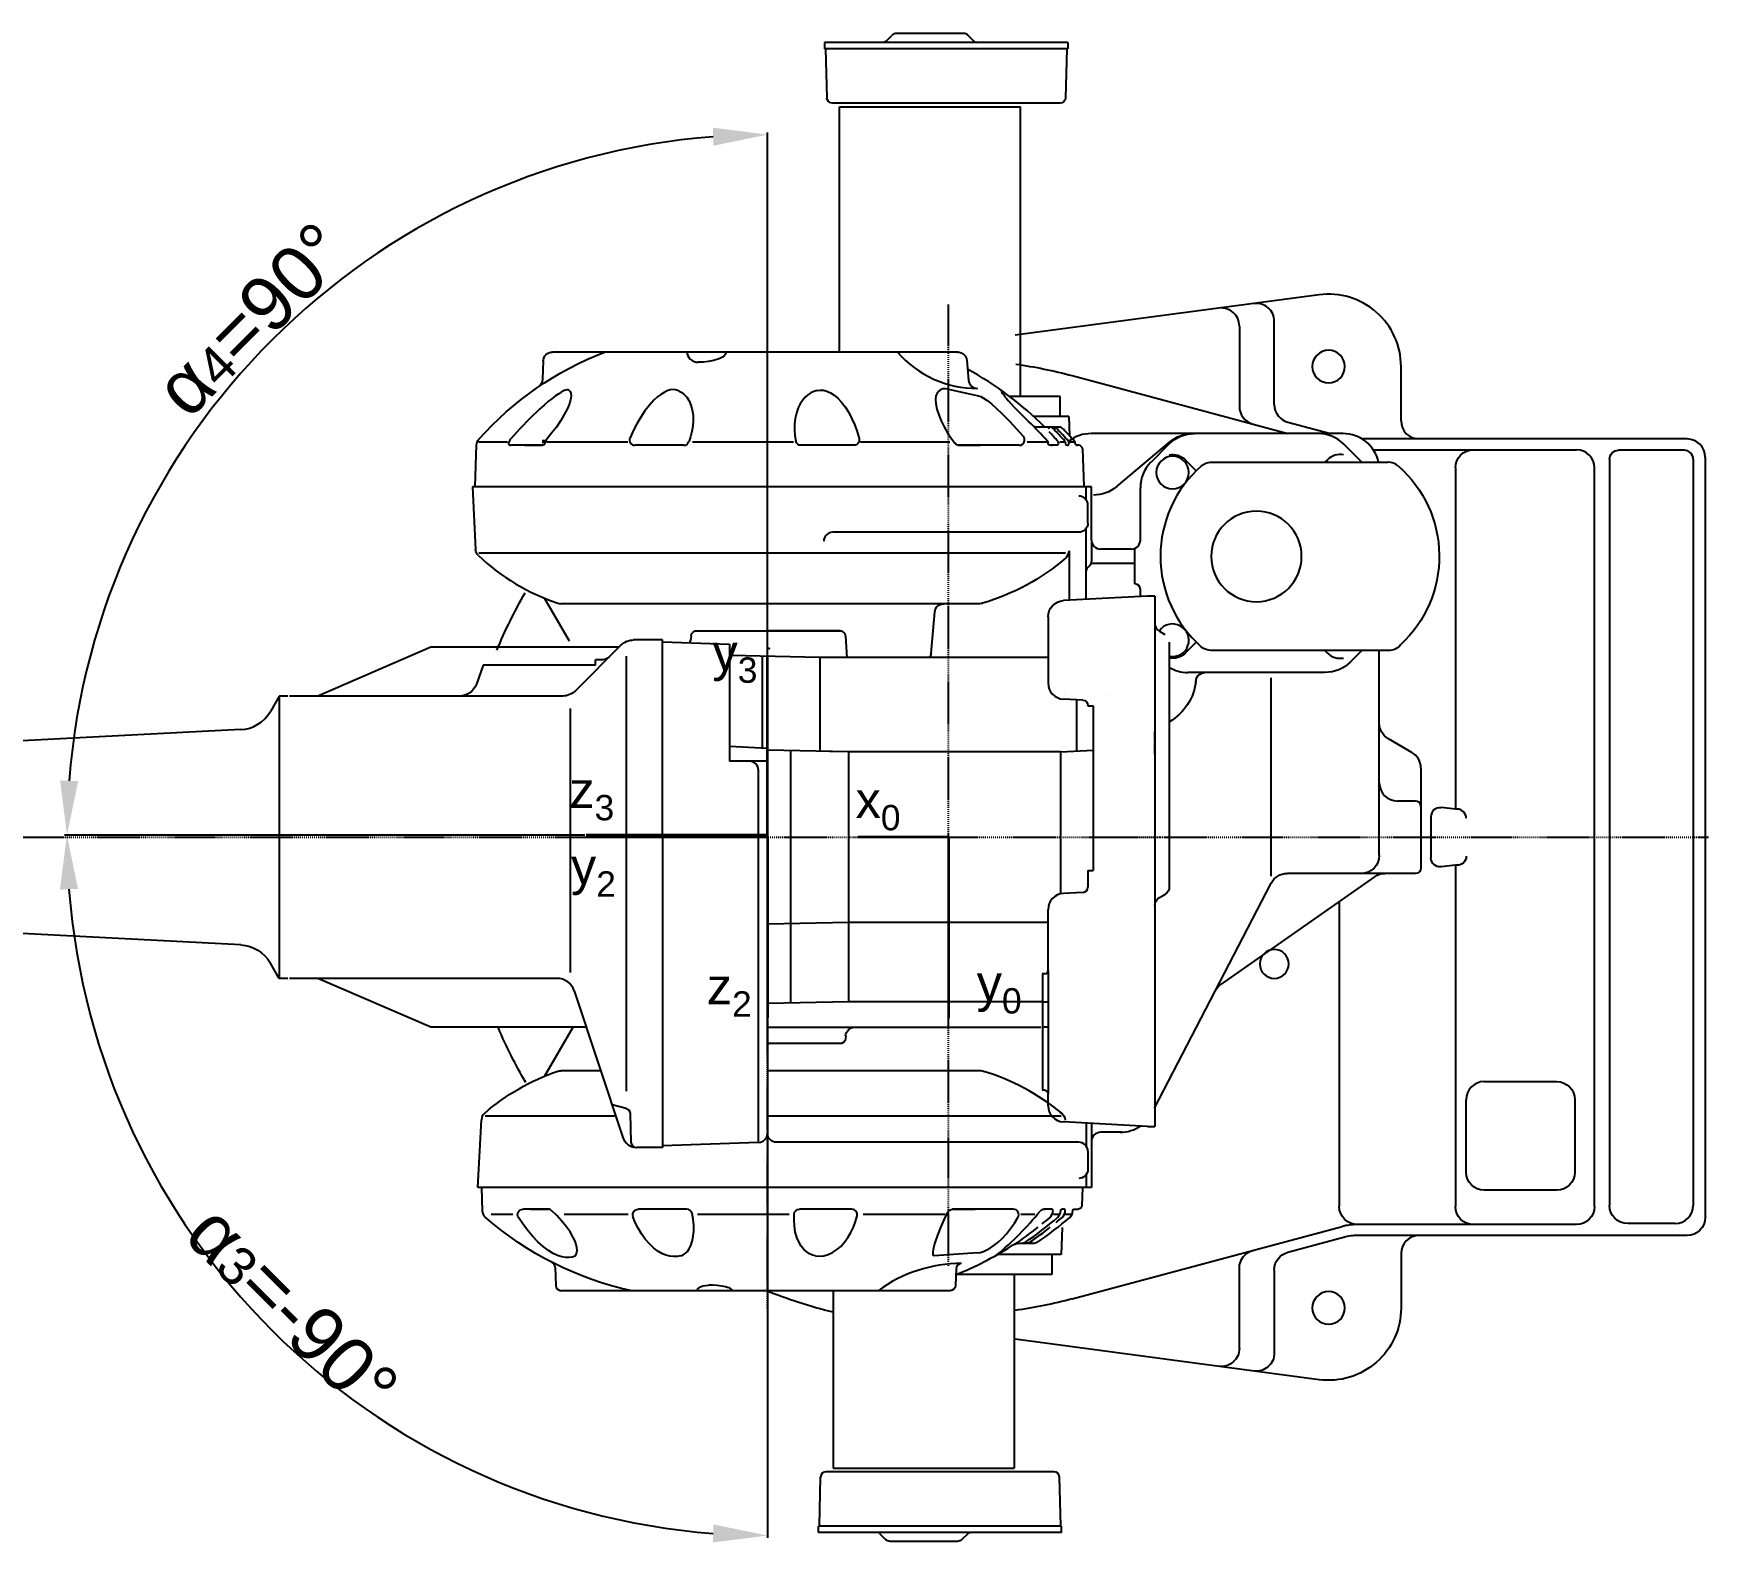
# Model space of a CAD drawing. Header units: millimetres. Extents: x -1041 to 420, y -206 to 2744.
# Drawn here: x -505 to 420, y 1910 to 2744 of the extents above; entities that cross this region are included whole.
import ezdxf

# ---------------------------------------------------------------- set-up
doc = ezdxf.new("R2010")
doc.units = ezdxf.units.MM
for name, pattern in [('DASHDOT', [1, 0.5, -0.25, 0, -0.25]), ('DASHED', [0.75, 0.5, -0.25]), ('GEN7', [15, 10, -2.5, 0, -2.5]), ('PHANTOM', [2.5, 1.25, -0.25, 0.25, -0.25, 0.25, -0.25])]:
    doc.linetypes.add(name, pattern=pattern)
doc.layers.add('7', color=4, linetype='GEN7')
doc.layers.add('MEDIDAS', color=7, linetype='Continuous')
for name, color, linetype, lineweight in [('EJESX', 1, 'Continuous', 35), ('EJESY', 3, 'Continuous', 35), ('EJESZ', 5, 'Continuous', 35)]:
    doc.layers.add(name, color=color, linetype=linetype, lineweight=lineweight)
doc.styles.get("Standard").update_dxf_attribs({"font": 'arial.ttf'})
doc.dimstyles.new('ISO-25', dxfattribs={"dimtxt": 2.5, "dimasz": 2.5, "dimexe": 1.25, "dimexo": 0.625, "dimtad": 1, "dimtxsty": 'Standard', "dimcen": 2.5, "dimadec": 0, "dimazin": 0, "dimtfac": 1, "dimtmove": 0, "dimatfit": 3, "dimfxl": 1, "dimarcsym": 0})

# ---------------------------------------------------------------- blocks, each defined once
blk = doc.blocks.new('R243-16')
at = {"linetype": 'Continuous'}
for p, q in [((-65.899, 439.011), (-65.899, 435.501)), ((-65.899, 439.001), (68.401, 439.001)), ((-65.899, 435.501), (68.401, 435.501)), ((-65.399, 435.471), (-64.699, 408.431)), ((-14.199, 439.591), (-10.799, 442.981)), ((-8.299, 444.001), (28.801, 444.001)), ((4.301, 435.501), (68.401, 435.501)), ((34.601, 439.591), (31.301, 442.981)), ((67.901, 435.471), (67.101, 408.431)), ((68.401, 439.011), (68.401, 435.501)), ((-61.699, 405.501), (64.101, 405.501)), ((60.201, 403.501), (-39.799, 403.501)), ((-39.799, 243.501), (-39.799, 403.501)), ((60.201, 268.001), (60.201, 403.501)), ((-204.699, 299.651), (-36.799, 277.281)), ((-179.999, 238.971), (-179.999, 284.941)), ((-160.699, 282.371), (-160.699, 237.931)), ((-249.999, 230.001), (-249.999, 260.001)), ((-10.099, 263.441), (-11.099, 252.511)), ((-5.199, 268.001), (218.801, 268.001)), ((223.801, 263.181), (224.201, 252.851)), ((-68.299, 255.011), (-187.399, 223.101)), ((-61.699, 232.501), (-61.699, 243.501)), ((-61.699, 243.501), (-33.899, 243.501)), ((0.001, 247.531), (-16.599, 243.901)), ((-66.499, 232.501), (-66.899, 221.811)), ((-66.499, 232.501), (-46.999, 232.501)), ((-217.999, 223.001), (-78.799, 223.001)), ((-187.399, 229.311), (-211.099, 222.971)), ((-61.099, 226.501), (-53.199, 226.501)), ((-58.499, 226.501), (-53.699, 226.501)), ((-54.699, 226.501), (-47.699, 226.501)), ((-407.999, 220.001), (-259.999, 220.001)), ((-406.399, 213.781), (-370.199, 213.781)), ((-234.799, 214.001), (-346.899, 214.001)), ((-259.999, 220.001), (-229.099, 220.001)), ((-228.399, 207.131), (-218.399, 217.151)), ((-92.999, 193.721), (-122.099, 218.291)), ((-121.799, 217.151), (-111.899, 207.221)), ((-73.999, 214.571), (-74.799, 193.801)), ((-71.999, 216.501), (-71.299, 216.501)), ((-69.799, 218.151), (-69.799, 217.951)), ((-66.899, 218.501), (-69.299, 218.501)), ((-66.499, 218.151), (-66.599, 217.541)), ((-65.599, 216.501), (-65.599, 216.501)), ((-64.499, 218.151), (-64.599, 217.471)), ((-61.499, 218.501), (-63.799, 218.501)), ((-60.599, 218.151), (-60.699, 217.541)), ((-59.699, 216.501), (-55.999, 216.501)), ((-56.799, 216.501), (-57.499, 216.501)), ((-54.899, 218.151), (-54.999, 217.471)), ((-43.399, 218.501), (-54.499, 218.501)), ((-39.099, 216.501), (-5.999, 216.501)), ((-5.199, 216.501), (-17.699, 216.501)), ((48.601, 218.501), (-0.799, 218.501)), ((52.301, 216.501), (81.401, 216.501)), ((141.401, 218.501), (85.601, 218.501)), ((146.301, 216.501), (173.201, 216.501)), ((221.801, 218.501), (177.101, 218.501)), ((222.401, 219.011), (224.401, 219.011)), ((222.801, 218.001), (224.401, 218.001)), ((223.901, 216.501), (242.001, 216.501)), ((234.101, 216.501), (224.401, 216.501)), ((259.701, 218.501), (243.501, 218.501)), ((261.501, 193.801), (260.701, 216.711)), ((-417.999, 210.001), (-417.999, -209.999)), ((-411.399, 208.781), (-411.399, -203.399)), ((-365.199, 208.781), (-365.199, -203.399)), ((-356.899, -203.999), (-356.899, 204.001)), ((-279.999, 204.001), (-279.999, 15.521)), ((-144.499, 207.131), (-242.899, 207.131)), ((-209.299, 208.521), (-207.899, 207.131)), ((-130.799, 208.521), (-136.899, 202.481)), ((-105.999, 164.131), (-105.999, 193.081)), ((-78.999, 193.501), (263.001, 193.501)), ((-78.999, 164.131), (-78.999, 193.501)), ((-75.999, 186.461), (-75.999, 193.501)), ((263.001, 193.501), (261.201, 158.951)), ((-76.999, 173.501), (-76.999, 183.501)), ((-75.999, 146.891), (-75.999, 170.541)), ((-71.999, 168.501), (63.901, 168.501)), ((-102.999, 139.941), (-102.999, 159.551)), ((-100.999, 159.131), (-83.999, 159.131)), ((-78.999, 164.131), (-78.999, 152.381)), ((-66.599, 158.241), (-66.599, 130.871)), ((-102.999, 151.131), (-78.999, 151.131)), ((-78.199, 150.251), (-76.899, 149.011)), ((-64.599, 157.001), (259.401, 157.001)), ((-75.999, 131.361), (-75.999, 146.891)), ((-113.999, 133.141), (-113.999, -159.729)), ((-113.999, 133.141), (-109.999, 133.141)), ((-109.999, 133.141), (-63.499, 130.711)), ((-105.999, 132.931), (-105.999, 136.941)), ((209.301, 108.241), (223.201, 132.061)), ((-54.999, 121.721), (-54.999, 96.271)), ((-17.399, 129.001), (210.401, 129.001)), ((9.601, 101.571), (7.601, 124.441)), ((209.301, 129.001), (214.201, 129.001)), ((-116.499, 113.791), (-119.499, 112.061)), ((56.801, 111.181), (56.101, 99.011)), ((139.201, 114.001), (58.801, 114.001)), ((59.801, 114.001), (100.001, 114.001)), ((140.201, 114.001), (100.001, 114.001)), ((142.201, 111.181), (142.301, 109.711)), ((-242.899, 103.131), (-144.699, 103.131)), ((-237.999, -9.999), (-237.999, 103.131)), ((-228.399, 103.131), (-222.099, 96.861)), ((-207.899, 103.131), (-209.299, 101.751)), ((-136.899, 107.791), (-130.799, 101.751)), ((-121.999, 107.731), (-121.999, -27.259)), ((158.001, 108.001), (121.001, 106.711)), ((121.001, 106.711), (121.001, 42.001)), ((158.001, 109.001), (173.901, 109.001)), ((158.001, 0.001), (158.001, 109.001)), ((180.901, 106.071), (206.101, 80.931)), ((182.001, 105.001), (285.901, 105.001)), ((285.901, 105.001), (348.441, 78.001)), ((-54.999, 99.251), (71.001, 99.251)), ((-54.999, 96.271), (-54.999, 85.271)), ((71.001, 99.251), (120.401, 100.351)), ((71.001, 99.251), (71.001, 47.761)), ((103.001, 99.971), (103.001, 49.221)), ((178.001, 100.031), (178.001, -140.319)), ((191.101, 98.001), (195.001, 98.001)), ((195.001, 95.001), (195.001, 98.001)), ((195.001, 95.001), (257.001, 95.001)), ((257.001, 95.001), (260.801, 84.581)), ((-207.999, 91.001), (-132.199, 91.001)), ((-177.999, 88.081), (-177.999, -21.519)), ((-88.999, 78.641), (-88.999, 78.641)), ((-88.999, 78.641), (-88.999, 78.641)), ((-88.999, 78.641), (-88.999, 78.641)), ((-88.999, 78.641), (-88.999, 78.641)), ((-74.199, 75.731), (-63.499, 76.291)), ((-70.999, 47.621), (-70.999, 75.751)), ((-63.999, 78.641), (-63.999, 78.641)), ((-63.999, 78.641), (-63.999, 78.641)), ((-63.999, 78.641), (-63.999, 78.641)), ((-63.999, 78.641), (-63.999, 78.641)), ((213.101, 78.001), (364.001, 78.001)), ((365.001, 78.001), (369.711, 78.001)), ((369.711, 78.001), (369.711, -77.999)), ((369.711, 78.001), (374.581, 69.491)), ((-79.999, 72.581), (-79.999, -18.319)), ((-76.999, 72.581), (-79.999, 72.581)), ((-76.999, 72.581), (-76.999, 72.731)), ((209.001, 71.141), (209.001, -74.669)), ((390.911, 59.441), (594.601, 48.941)), ((-255.999, 46.891), (-242.999, 54.401)), ((-61.999, 47.121), (-79.999, 48.121)), ((-79.999, 48.121), (-79.999, -18.319)), ((-61.999, -30.939), (-61.999, 47.121)), ((-61.999, 47.121), (55.001, 47.121)), ((55.001, 47.111), (100.001, 48.111)), ((55.001, 47.121), (65.701, 47.361)), ((55.001, -35.999), (55.001, 47.121)), ((87.001, -36.709), (87.001, 47.741)), ((100.001, 49.061), (120.701, 50.201)), ((-260.999, 38.231), (-260.999, -16.999)), ((100.001, 42.001), (121.001, 42.001)), ((55.001, 35.501), (55.001, 35.501)), ((105.001, -168.529), (105.001, 37.001)), ((-257.999, 20.001), (-247.999, 20.001)), ((-280.999, 15.521), (-279.999, 15.521)), ((-279.999, 15.521), (-272.099, 16.341)), ((-266.499, 11.361), (-266.499, -11.359)), ((158.001, 0.001), (158.001, -171.379)), ((55.001, -90.909), (55.001, -7.789)), ((55.001, -8.289), (55.001, -8.289)), ((87.001, -91.619), (87.001, -7.079)), ((-280.999, -15.519), (-279.999, -15.519)), ((-279.999, -15.519), (-279.999, -203.999)), ((-279.999, -15.519), (-272.099, -16.329)), ((-76.999, -18.319), (-79.999, -18.319)), ((-76.999, -18.319), (-76.999, -20.859)), ((-257.999, -19.999), (-187.099, -19.999)), ((-235.399, -21.799), (-150.599, -81.179)), ((-113.899, -149.709), (-178.199, -25.399)), ((-76.999, -20.859), (-76.999, -27.519)), ((-215.899, -35.679), (-215.899, -203.999)), ((-116.499, -33.319), (-119.499, -31.589)), ((-74.199, -30.519), (-63.499, -31.069)), ((-54.999, -73.529), (-54.999, -40.059)), ((-54.999, -47.099), (55.001, -47.099)), ((55.001, -47.099), (100.001, -48.099)), ((390.911, -59.429), (594.601, -48.929)), ((-54.999, -73.529), (-54.999, -141.729)), ((369.711, -77.999), (374.581, -69.479)), ((-53.499, -75.469), (-51.999, -75.549)), ((-51.999, -75.549), (-51.999, -139.719)), ((216.201, -77.999), (364.001, -77.999)), ((285.901, -104.999), (348.441, -77.999)), ((365.001, -77.999), (369.711, -77.999)), ((-51.799, -90.909), (55.001, -90.909)), ((55.001, -90.909), (100.001, -91.909)), ((206.701, -84.849), (179.801, -165.899)), ((-54.999, -104.999), (-51.499, -104.999)), ((100.001, -104.999), (-51.099, -104.999)), ((99.001, -104.999), (-50.999, -104.999)), ((56.701, -109.699), (56.801, -111.169)), ((200.001, -104.999), (285.901, -104.999)), ((207.301, -104.779), (223.201, -132.049)), ((58.801, -113.999), (99.001, -113.999)), ((59.801, -113.999), (100.001, -113.999)), ((99.601, -113.999), (99.001, -113.999)), ((100.001, -113.999), (100.001, -113.999)), ((-17.399, -128.999), (100.001, -128.999)), ((192.101, -128.999), (214.201, -128.999)), ((-295.999, -134.999), (-335.999, -134.999)), ((-345.999, -144.999), (-345.999, -184.999)), ((-285.999, -184.999), (-285.999, -144.999)), ((-54.999, -148.309), (-54.999, -141.729)), ((-53.499, -139.789), (-51.999, -139.719)), ((178.101, -149.799), (185.701, -147.789)), ((-109.999, -159.729), (-63.499, -157.289)), ((-62.199, -153.999), (100.201, -153.999)), ((175.901, -152.599), (175.401, -168.479)), ((184.501, -153.999), (255.901, -153.999)), ((260.001, -193.499), (258.001, -156.079)), ((-109.999, -159.729), (-113.999, -159.729)), ((-95.799, -162.999), (-84.999, -162.999)), ((-94.799, -162.999), (-83.999, -162.999)), ((-78.999, -158.289), (-78.999, -193.499)), ((-75.999, -157.719), (-75.999, -170.539)), ((-76.999, -173.499), (-76.999, -183.499)), ((-71.999, -168.499), (95.001, -168.499)), ((158.001, -170.379), (105.001, -168.529)), ((158.001, -171.379), (172.201, -171.379)), ((-78.999, -193.499), (260.001, -193.499)), ((-75.999, -186.459), (-75.999, -193.499)), ((-73.999, -193.499), (-73.699, -203.569)), ((258.001, -193.499), (257.601, -206.349)), ((-335.999, -194.999), (-295.999, -194.999)), ((-69.499, -205.499), (-71.699, -205.499)), ((-67.599, -208.499), (-64.699, -208.499)), ((-63.699, -205.499), (-62.799, -205.499)), ((-60.699, -208.499), (-57.999, -208.499)), ((-56.899, -205.499), (-52.899, -205.499)), ((-52.899, -205.499), (-53.499, -205.499)), ((-47.799, -208.499), (-39.899, -208.499)), ((-35.799, -205.499), (-2.299, -205.499)), ((-2.299, -205.499), (-14.799, -205.499)), ((1.901, -208.499), (47.101, -208.499)), ((53.401, -205.499), (82.301, -205.499)), ((88.001, -208.499), (138.701, -208.499)), ((144.501, -205.499), (171.401, -205.499)), ((176.901, -208.499), (212.301, -208.499)), ((230.801, -205.499), (221.001, -205.499)), ((221.201, -205.499), (235.001, -205.499)), ((240.601, -208.499), (252.701, -208.499)), ((-407.999, -219.999), (-259.999, -219.999)), ((-401.399, -213.399), (-375.199, -213.399)), ((-346.899, -213.999), (-225.299, -213.999)), ((-259.999, -219.999), (-226.099, -219.999)), ((-187.399, -229.299), (-218.299, -221.019)), ((-68.299, -254.999), (-217.499, -215.019)), ((-62.799, -215.499), (-62.199, -230.499)), ((-249.999, -229.999), (-249.999, -259.999)), ((-62.199, -230.499), (-27.099, -230.499)), ((-57.099, -230.499), (-57.099, -241.499)), ((-57.099, -230.499), (-27.099, -230.499)), ((-46.399, -224.499), (-39.199, -224.499)), ((-15.999, -229.559), (7.901, -231.259)), ((-179.999, -238.959), (-179.999, -284.929)), ((-160.699, -282.359), (-160.699, -237.929)), ((-4.199, -238.379), (-3.899, -247.599)), ((217.301, -237.499), (216.901, -247.599)), ((-57.099, -241.499), (-4.399, -241.499)), ((-36.299, -241.499), (-36.299, -348.499)), ((-0.899, -250.499), (213.901, -250.499)), ((63.701, -250.499), (63.701, -348.499)), ((-204.699, -299.649), (-36.799, -277.279)), ((-58.299, -350.499), (67.601, -350.499)), ((63.701, -348.499), (-36.299, -348.499)), ((-61.999, -380.459), (-61.299, -353.419)), ((71.301, -380.459), (70.601, -353.419)), ((-62.499, -384.009), (-62.499, -380.499)), ((-62.499, -380.499), (71.801, -380.499)), ((-62.499, -383.999), (71.801, -383.999)), ((-10.799, -384.579), (-7.399, -387.969)), ((7.801, -380.499), (71.801, -380.499)), ((38.101, -384.579), (34.701, -387.969)), ((71.801, -384.009), (71.801, -380.499)), ((-4.899, -388.999), (32.201, -388.999))]:
    blk.add_line(p, q, dxfattribs=at)
at = {"linetype": 'DASHED'}
for p, q in [((-113.999, 45.891), (-113.999, 58.391)), ((-55.199, -47.099), (-54.999, -47.099)), ((-51.799, -90.909), (-54.999, -90.909))]:
    blk.add_line(p, q, dxfattribs=at)
at = {"linetype": 'DASHDOT'}
blk.add_line((-79.999, 0.001), (-117.499, 0.001), dxfattribs=at)
at = {"linetype": 'PHANTOM'}
for p, q in [((-51.999, -75.549), (-51.799, -75.549)), ((-51.999, -139.719), (-51.799, -139.709))]:
    blk.add_line(p, q, dxfattribs=at)
at = {"linetype": 'Continuous'}
for points in [[(122.801, 268.001, 0), (122.901, 267.331, 0), (123.301, 266.641, 0), (123.901, 265.951, 0), (124.801, 265.281, 0), (125.901, 264.641, 0), (127.301, 264.061, 0), (129.801, 263.341, 0), (132.501, 262.821, 0), (135.401, 262.521, 0), (138.201, 262.431, 0)], [(144.501, 268.001, 0), (144.401, 266.991, 0), (144.001, 265.951, 0), (143.401, 264.951, 0), (142.601, 264.061, 0), (141.601, 263.341, 0), (140.501, 262.821, 0), (139.301, 262.521, 0), (138.201, 262.431, 0)], [(-29.299, 246.821, 0), (-29.299, 246.611, 0), (-29.299, 246.251, 0), (-29.499, 245.761, 0), (-29.899, 245.111, 0), (-30.499, 244.311, 0), (-31.199, 243.371, 0), (-31.999, 242.291, 0), (-33.099, 241.091, 0), (-34.599, 239.341, 0), (-36.399, 237.441, 0), (-40.299, 233.501, 0), (-44.299, 229.681, 0)], [(-16.599, 243.901, 0), (-17.799, 243.451, 0), (-19.399, 242.551, 0), (-21.399, 241.171, 0), (-23.699, 239.331, 0), (-26.299, 237.051, 0), (-29.899, 233.661, 0), (-33.699, 229.821, 0), (-37.599, 225.691, 0), (-41.299, 221.471, 0)], [(0.001, 247.531, 0), (1.601, 247.741, 0), (3.001, 247.671, 0), (4.301, 247.271, 0), (5.401, 246.501, 0), (6.301, 245.331, 0), (6.901, 243.761, 0), (7.101, 241.811, 0), (7.001, 239.521, 0), (6.401, 236.551, 0), (5.401, 233.341, 0), (4.001, 230.001, 0), (2.401, 226.671, 0), (0.501, 223.451, 0), (-1.499, 220.431, 0), (-3.599, 217.661, 0)], [(72.601, 246.821, 0), (70.901, 247.021, 0), (69.101, 246.891, 0), (67.201, 246.401, 0), (65.201, 245.521, 0), (63.201, 244.251, 0), (61.201, 242.591, 0), (59.301, 240.561, 0), (57.101, 237.781, 0), (55.101, 234.621, 0), (53.301, 231.191, 0), (51.701, 227.581, 0), (50.501, 223.891, 0), (49.401, 220.231, 0)], [(72.601, 246.821, 0), (74.301, 246.311, 0), (76.001, 245.521, 0), (77.601, 244.431, 0), (79.201, 243.031, 0), (80.601, 241.341, 0), (81.901, 239.371, 0), (83.001, 237.151, 0), (84.001, 234.301, 0), (84.601, 231.261, 0), (85.001, 228.121, 0), (85.001, 224.961, 0), (84.801, 221.861, 0), (84.301, 218.901, 0)], [(149.401, 246.821, 0), (147.701, 245.951, 0), (146.101, 244.711, 0), (144.601, 243.081, 0), (143.301, 241.071, 0), (142.301, 238.711, 0), (141.501, 236.061, 0), (141.101, 233.181, 0), (141.001, 230.171, 0), (141.201, 227.101, 0), (141.701, 224.071, 0), (142.501, 221.151, 0), (143.501, 218.401, 0)], [(149.401, 246.821, 0), (150.701, 247.171, 0), (152.101, 247.271, 0), (153.701, 247.081, 0), (155.301, 246.581, 0), (157.001, 245.771, 0), (158.901, 244.641, 0), (160.801, 243.201, 0), (162.701, 241.451, 0), (165.201, 238.691, 0), (167.701, 235.521, 0), (170.001, 232.031, 0), (172.201, 228.331, 0), (174.201, 224.511, 0), (175.901, 220.681, 0)], [(209.401, 246.821, 0), (208.901, 246.161, 0), (208.601, 245.251, 0), (208.501, 244.061, 0), (208.601, 242.621, 0), (209.001, 240.921, 0), (209.601, 238.981, 0), (210.501, 236.851, 0), (212.201, 233.591, 0), (214.201, 230.131, 0), (216.601, 226.611, 0), (219.201, 223.161, 0), (221.801, 219.881, 0)], [(209.401, 246.821, 0), (209.901, 247.071, 0), (210.601, 247.121, 0), (211.501, 246.941, 0), (212.601, 246.541, 0), (213.901, 245.891, 0), (215.301, 244.981, 0), (217.001, 243.831, 0), (218.901, 242.441, 0), (220.901, 240.811, 0), (223.301, 238.731, 0), (225.901, 236.411, 0), (231.301, 231.231, 0), (236.701, 225.621, 0), (241.901, 219.931, 0)], [(-68.699, -206.239, 0), (-68.699, -205.969, 0), (-68.899, -205.709, 0), (-69.199, -205.549, 0), (-69.499, -205.499, 0)], [(-64.499, -206.239, 0), (-64.499, -205.969, 0), (-64.299, -205.709, 0), (-63.999, -205.549, 0), (-63.699, -205.499, 0)], [(-61.999, -206.239, 0), (-62.099, -205.969, 0), (-62.199, -205.709, 0), (-62.499, -205.549, 0), (-62.799, -205.499, 0)], [(-57.799, -206.239, 0), (-57.699, -205.969, 0), (-57.499, -205.709, 0), (-57.199, -205.549, 0), (-56.899, -205.499, 0)], [(-15.999, -229.559, 0), (-17.599, -229.319, 0), (-19.399, -228.799, 0), (-21.199, -227.999, 0), (-23.199, -226.909, 0), (-25.099, -225.539, 0), (-27.199, -223.889, 0), (-29.599, -221.599, 0), (-31.999, -218.999, 0), (-34.299, -216.159, 0), (-36.399, -213.149, 0), (-38.399, -210.039, 0)], [(7.901, -231.259, 0), (8.201, -231.009, 0), (8.401, -230.569, 0), (8.501, -229.919, 0), (8.401, -229.059, 0), (8.301, -227.989, 0), (8.101, -226.709, 0), (7.701, -225.239, 0), (7.201, -223.579, 0), (5.901, -219.819, 0), (4.301, -215.669, 0), (2.401, -211.379, 0), (0.401, -207.179, 0)], [(73.401, -231.259, 0), (71.201, -231.399, 0), (68.901, -231.159, 0), (66.501, -230.509, 0), (64.101, -229.439, 0), (61.801, -227.939, 0), (59.501, -226.029, 0), (57.401, -223.749, 0), (55.501, -221.169, 0), (53.901, -218.339, 0), (52.501, -215.359, 0), (51.301, -212.279, 0), (50.501, -209.189, 0)], [(73.401, -231.259, 0), (75.101, -230.869, 0), (76.701, -230.139, 0), (78.301, -229.079, 0), (79.901, -227.659, 0), (81.301, -225.919, 0), (82.501, -223.859, 0), (83.701, -221.059, 0), (84.601, -217.989, 0), (85.101, -214.759, 0), (85.301, -211.499, 0), (85.301, -208.289, 0)], [(147.901, -231.259, 0), (146.601, -230.769, 0), (145.401, -229.949, 0), (144.201, -228.789, 0), (143.201, -227.299, 0), (142.301, -225.479, 0), (141.601, -223.379, 0), (141.001, -220.539, 0), (140.701, -217.459, 0), (140.701, -214.249, 0), (141.001, -211.029, 0), (141.501, -207.899, 0)], [(147.901, -231.259, 0), (149.801, -231.609, 0), (151.901, -231.669, 0), (154.001, -231.409, 0), (156.201, -230.809, 0), (158.401, -229.869, 0), (160.601, -228.579, 0), (162.801, -226.969, 0), (165.201, -224.699, 0), (167.501, -222.069, 0), (169.601, -219.149, 0), (171.401, -216.029, 0), (173.001, -212.779, 0), (174.301, -209.489, 0)], [(206.101, -231.259, 0), (205.601, -230.429, 0), (205.201, -229.369, 0), (205.101, -228.099, 0), (205.201, -226.609, 0), (205.601, -224.919, 0), (206.301, -223.049, 0), (207.301, -221.039, 0), (209.001, -218.049, 0), (211.201, -214.979, 0), (213.701, -211.919, 0), (216.401, -208.999, 0), (219.201, -206.289, 0)], [(206.101, -231.259, 0), (207.701, -231.909, 0), (209.501, -232.249, 0), (211.401, -232.239, 0), (213.601, -231.849, 0), (215.901, -231.079, 0), (218.401, -229.919, 0), (220.901, -228.379, 0), (223.901, -226.139, 0), (226.901, -223.459, 0), (229.801, -220.429, 0), (232.601, -217.129, 0), (235.201, -213.649, 0), (237.501, -210.089, 0)], [(119.301, -250.499, 0), (119.401, -250.129, 0), (119.701, -249.759, 0), (120.301, -249.379, 0), (121.001, -249.009, 0), (122.001, -248.669, 0), (123.201, -248.349, 0), (125.301, -247.959, 0), (127.701, -247.669, 0), (130.201, -247.509, 0), (132.601, -247.459, 0)], [(138.801, -250.499, 0), (138.701, -249.939, 0), (138.401, -249.379, 0), (137.801, -248.839, 0), (137.001, -248.349, 0), (135.601, -247.849, 0), (134.101, -247.549, 0), (132.601, -247.459, 0)]]:
    blk.add_polyline3d(points, dxfattribs=at)
for centre, radius in [((-209.999, 260.001), 9), ((-123.799, 201.451), 9), ((-170.099, 155.131), 25), ((-179.999, -69.999), 8), ((-209.999, -259.999), 9)]:
    blk.add_circle(centre, radius, dxfattribs=at)
at = {"linetype": 'Continuous', "extrusion": (5.65233e-15, -1.31888e-14, -1)}
blk.add_arc((15.599, 441.001), 2, 225, 270, dxfattribs=at)
at = {"linetype": 'Continuous', "extrusion": (0, 0, -1)}
for centre, radius, start, end in [((8.299, 440.501), 3.5, 45, 90), ((58.499, 225.501), 1, 0, 90), ((54.699, 225.501), 1, 0, 90), ((71.999, 214.501), 2, 2, 90), ((71.999, 183.501), 5, 0, 90.0001), ((-63.901, 163.501), 5, 90, 180), ((63.999, -148.309), 9, 180, 267), ((-253.001, -156.339), 5, 131.142, 177), ((-105.001, -163.559), 5, 272, 0), ((-172.401, -168.379), 3, 182, 270), ((52.899, -208.499), 3, 90, 140.496), ((-53.401, -208.499), 3, 346.633, 90), ((-144.501, -208.499), 3, 11.5265, 90), ((-55.501, -74.339), 180, 303.931, 308.354)]:
    blk.add_arc(centre, radius, start, end, dxfattribs=at)
at = {"linetype": 'Continuous', "extrusion": (2.75335e-14, 6.5979e-14, -1)}
blk.add_arc((-28.801, 440.501), 3.5, 90, 135, dxfattribs=at)
at = {"linetype": 'Continuous'}
for centre, radius, start, end in [((36.101, 441.001), 2, 225, 270), ((-61.699, 408.501), 3, 181.5, 270), ((64.101, 408.501), 3, 270, 358.5), ((0.001, 0.001), 264, 98.0873, 105), ((-5.199, 263.001), 5, 90, 175), ((125.001, 100.141), 180, 41.6913, 68.8361), ((218.801, 263.001), 5, 2, 90), ((229.201, 253.031), 5, 182, 235.729), ((-135.899, 203.001), 20, 45, 90), ((-134.999, 203.001), 20, 49.8249, 90), ((-370.199, 208.781), 5, 0, 90), ((-289.999, 204.001), 10, 0, 90), ((-68.799, 218.111), 1, 138.773, 178), ((-59.699, 217.501), 1, 178, 270), ((-55.999, 217.501), 1, 270, 358), ((-53.899, 218.111), 1, 138.773, 178), ((-5.999, 219.501), 3, 270, 322.075), ((52.301, 219.501), 3, 166.079, 270), ((81.401, 219.501), 3, 270, 348.321), ((223.901, 217.501), 1, 188.118, 270), ((255.701, 216.541), 5, 2.00001, 41.6913), ((-204.599, 155.131), 66.5, 131.41, 227.197), ((-145.199, 198.631), 8.5, 48.5904, 90), ((-123.799, 201.451), 10, 79.0226, 135), ((-80.099, 209.001), 20, 229.825, 270), ((-71.999, 173.501), 5, 180, 270), ((256.201, 159.211), 5, 313.26, 357), ((16.501, 248.361), 124.287, 229.152, 253.465), ((-63.999, 121.721), 9, 0, 87), ((0.001, 0.001), 270, 22.5134, 30.0005), ((-17.399, 134.001), 5, 253.465, 270), ((2.601, 124.001), 5, 5, 90), ((139.201, 111.001), 3, 3.36646, 90), ((-243.099, 111.631), 8.5, 218.497, 270), ((-145.299, 111.631), 8.5, 270, 311.41), ((173.901, 99.001), 10, 45, 90), ((-207.999, 111.001), 20, 225, 270), ((-123.799, 108.821), 10, 225, 280.977), ((14.601, 102.001), 5, 185, 213.303), ((191.101, 103.001), 5, 225, 270), ((-141.699, 86.001), 5, 347.52, 90), ((-106.899, 89.671), 30, 186.017, 239.698), ((270.201, 88.001), 10, 200, 270), ((-73.999, 72.731), 3, 93, 180), ((213.101, 88.001), 10, 225, 270), ((-247.999, 63.061), 10, 300, 0), ((-280.999, -10.519), 5, 180, 270), ((-271.499, -11.359), 5, 264.144, 0), ((-257.999, -16.999), 3, 180, 270), ((-227.999, -9.999), 10, 180, 270), ((-241.199, -29.999), 10, 55, 90), ((-187.099, -29.999), 10, 27.3608, 90), ((-116.999, -27.259), 5, 180, 240), ((-118.999, -37.649), 5, 0, 60), ((391.941, -79.409), 20, 92.9508, 150.255), ((-156.399, -89.369), 10, 27.3608, 55), ((51.801, -109.999), 5, 3.36646, 90), ((0.001, 0.001), 270, 329.862, 337.05), ((59.801, -110.999), 3, 183.366, 270), ((214.201, -133.999), 5, 71.3357, 90), ((177.401, -242.949), 120, 48.8583, 71.3358), ((-335.999, -144.999), 10, 90, 180), ((-52.999, -141.729), 2, 104.478, 180), ((-59.399, -156.319), 5, 115.961, 180), ((178.901, -152.699), 3, 105, 178), ((95.001, -163.499), 5, 270, 0), ((-335.999, -184.999), 10, 180, 270), ((-295.999, -184.999), 10, 270, 0), ((-71.999, -183.499), 5, 180, 270), ((-375.199, -203.399), 10, 270, 0), ((-407.999, -209.999), 10, 180, 270), ((-346.899, -203.999), 10, 180, 270), ((-289.999, -203.999), 10, 270, 0), ((-225.899, -203.999), 10, 270, 0), ((-71.699, -203.499), 2, 182, 270), ((-2.299, -208.499), 3, 26.0595, 90), ((82.301, -208.499), 3, 3.94966, 90), ((171.401, -208.499), 3, 340.572, 90), ((137.301, -74.489), 180, 282.089, 311.192), ((235.001, -208.499), 3, 327.97, 90), ((-189.999, -238.959), 10, 0, 75), ((-170.699, -237.929), 10, 0, 75), ((-46.399, -219.499), 5, 237, 270), ((-42.299, -219.499), 5, 237, 270), ((-39.699, -219.499), 5, 237, 270), ((-0.899, -247.499), 3, 182, 270), ((0.001, 0.001), 264, 255, 261.997), ((0.001, 0.001), 270, 283.639, 291.98), ((-209.999, -259.999), 40, 180, 277.586), ((-169.999, -284.929), 10, 180, 277.586), ((-150.699, -282.359), 10, 180, 277.586), ((-12.199, -385.999), 2, 45, 90), ((-4.899, -385.499), 3.5, 225, 270), ((32.201, -385.499), 3.5, 270, 315)]:
    blk.add_arc(centre, radius, start, end, dxfattribs=at)
at = {"linetype": 'Continuous', "extrusion": (-3.33067e-16, 0, -1)}
blk.add_arc((209.999, 260.001), 40, 0, 97.5863, dxfattribs=at)
at = {"linetype": 'Continuous', "extrusion": (4.44089e-16, -4.44089e-16, -1)}
for centre, end in [((169.999, 284.941), 97.5863), ((407.999, 210.001), 90)]:
    blk.add_arc(centre, 10, 0, end, dxfattribs=at)
at = {"linetype": 'Continuous', "extrusion": (-9.41469e-13, -8.20677e-13, -1)}
blk.add_arc((150.699, 282.371, 0), 10, 0, 97.5863, dxfattribs=at)
at = {"linetype": 'Continuous', "extrusion": (8.14213e-15, -2.09895e-14, -1)}
blk.add_arc((15.499, 305.271), 57.329, 220.542, 270.593, dxfattribs=at)
at = {"linetype": 'Continuous', "extrusion": (-4.02368e-15, 3.96614e-15, -1)}
blk.add_arc((-75.001, 100.141), 180, 44.5873, 61.6195, dxfattribs=at)
at = {"linetype": 'Continuous', "extrusion": (-3.53919e-15, 3.09639e-16, -1)}
blk.add_arc((16.099, 252.941), 5, 185, 270, dxfattribs=at)
at = {"linetype": 'Continuous', "extrusion": (8.88178e-16, -4.44089e-16, -1)}
blk.add_arc((189.999, 238.971), 10, 180, 255, dxfattribs=at)
at = {"linetype": 'Continuous', "extrusion": (9.41025e-13, 1.22347e-12, -1)}
blk.add_arc((170.699, 237.931, 0), 10, 180, 255, dxfattribs=at)
at = {"linetype": 'Continuous', "extrusion": (-4.44089e-16, 4.44089e-16, -1)}
blk.add_arc((259.999, 230.001), 10, 180, 270, dxfattribs=at)
at = {"linetype": 'Continuous', "extrusion": (-5.60086e-16, 5.7206e-16, -1)}
blk.add_arc((217.999, 203.001), 20, 11.9159, 90, dxfattribs=at)
at = {"linetype": 'Continuous', "extrusion": (-4.23925e-15, 7.37943e-15, -1)}
blk.add_arc((204.199, 203.001), 20, 45, 90, dxfattribs=at)
at = {"linetype": 'Continuous', "extrusion": (2.66454e-15, 1.17684e-14, -1)}
blk.add_arc((78.799, 203.001), 20, 90, 127.819, dxfattribs=at)
at = {"linetype": 'Continuous', "extrusion": (5.4589e-14, -5.01963e-14, -1)}
blk.add_arc((-65.801, 100.141), 180, 41.2269, 44.1824, dxfattribs=at)
at = {"linetype": 'Continuous', "extrusion": (-5.4589e-14, 5.01963e-14, -1)}
blk.add_arc((-69.101, 100.141), 180, 41.2269, 44.1824, dxfattribs=at)
at = {"linetype": 'Continuous', "extrusion": (2.73038e-14, -2.51063e-14, -1)}
blk.add_arc((-71.101, 100.141), 180, 41.2269, 44.1824, dxfattribs=at)
at = {"linetype": 'Continuous', "extrusion": (-2.83415e-14, -3.12861e-14, -1)}
blk.add_arc((61.099, 223.501), 3, 44.1824, 90, dxfattribs=at)
at = {"linetype": 'Continuous', "extrusion": (-9.99593e-14, 8.75908e-14, -1)}
blk.add_arc((-75.001, 100.141), 180, 41.2269, 43.435, dxfattribs=at)
at = {"linetype": 'Continuous', "extrusion": (-3.90813e-16, -3.86338e-14, -1)}
blk.add_arc((57.799, 223.501), 3, 44.1824, 90, dxfattribs=at)
at = {"linetype": 'Continuous', "extrusion": (-1.80437e-14, 2.67364e-15, -1)}
blk.add_arc((55.899, 223.501), 3, 44.1824, 90, dxfattribs=at)
at = {"linetype": 'Continuous', "extrusion": (1.0284e-14, -9.60201e-15, -1)}
blk.add_arc((-80.701, 100.141), 180, 41.2269, 46.0229, dxfattribs=at)
at = {"linetype": 'Continuous', "extrusion": (-4.26947e-12, -4.28191e-12, -1)}
blk.add_arc((406.399, 208.781, 0), 5, 0, 90, dxfattribs=at)
at = {"linetype": 'Continuous', "extrusion": (-4.35207e-13, -4.35207e-13, -1)}
blk.add_arc((346.899, 204.001, 0), 10, 0, 90, dxfattribs=at)
at = {"linetype": 'Continuous', "extrusion": (4.53428e-14, 2.59669e-14, -1)}
blk.add_arc((71.299, 218.001), 1.5, 182, 270, dxfattribs=at)
at = {"linetype": 'Continuous', "extrusion": (-5.15143e-14, 5.32907e-14, -1)}
blk.add_arc((65.599, 217.501), 1, 270, 2, dxfattribs=at)
at = {"linetype": 'Continuous', "extrusion": (-7.40486e-14, -8.45087e-14, -1)}
blk.add_arc((65.499, 218.111), 1, 1.99997, 41.227, dxfattribs=at)
at = {"linetype": 'Continuous', "extrusion": (5.51801e-14, 5.31737e-14, -1)}
blk.add_arc((65.599, 217.501), 1, 182, 270, dxfattribs=at)
at = {"linetype": 'Continuous', "extrusion": (-2.44968e-13, -1.63298e-14, -1)}
blk.add_arc((63.499, 218.111, 0), 1, 1.99997, 41.227, dxfattribs=at)
at = {"linetype": 'Continuous', "extrusion": (-1.0912e-13, -7.08418e-14, -1)}
blk.add_arc((59.599, 218.111, 0), 1, 2.00005, 41.2269, dxfattribs=at)
at = {"linetype": 'Continuous', "extrusion": (-7.72715e-14, -5.18104e-14, -1)}
blk.add_arc((39.099, 219.501), 3, 270, 41.0487, dxfattribs=at)
at = {"linetype": 'Continuous', "extrusion": (9.37028e-14, -3.99681e-14, -1)}
blk.add_arc((-146.301, 219.501), 3, 270, 338.353, dxfattribs=at)
at = {"linetype": 'Continuous', "extrusion": (-2.83725e-14, 1.80455e-13, -1)}
blk.add_arc((-173.201, 219.501), 3, 156.995, 270, dxfattribs=at)
at = {"linetype": 'Continuous', "extrusion": (-1.01561e-14, -4.48483e-15, -1)}
blk.add_arc((-218.001, 216.661), 5, 139.914, 171.882, dxfattribs=at)
at = {"linetype": 'Continuous', "extrusion": (8.74194e-14, 4.45657e-14, -1)}
blk.add_arc((-238.101, 216.621), 5, 138.574, 167.28, dxfattribs=at)
at = {"linetype": 'Continuous', "extrusion": (3.66709e-15, 8.45962e-14, -1)}
blk.add_arc((-242.001, 217.501), 1, 167.28, 270, dxfattribs=at)
at = {"linetype": 'Continuous', "extrusion": (1.41981e-15, -3.62412e-15, -1)}
blk.add_arc((242.899, 198.631), 8.5, 48.5904, 90, dxfattribs=at)
at = {"linetype": 'Continuous', "extrusion": (1.57984e-13, 4.19227e-13, -1)}
blk.add_arc((216.399, 201.451, 0), 10, 79.0226, 135, dxfattribs=at)
at = {"linetype": 'Continuous', "extrusion": (2.20855e-16, 2.50426e-16, -1)}
blk.add_arc((183.599, 155.131), 66.5, 131.41, 228.59, dxfattribs=at)
at = {"linetype": 'Continuous', "extrusion": (7.37943e-15, 4.23925e-15, -1)}
blk.add_arc((125.999, 193.081), 20, 135, 180, dxfattribs=at)
at = {"linetype": 'Continuous', "extrusion": (-3.55271e-15, -3.55271e-15, -1)}
blk.add_arc((100.999, 164.131), 5, 270, 0, dxfattribs=at)
at = {"linetype": 'Continuous', "extrusion": (-7.99361e-15, -1.33227e-14, -1)}
blk.add_arc((83.999, 164.131), 5, 180, 270, dxfattribs=at)
at = {"linetype": 'Continuous', "extrusion": (3.63088e-15, 1.61056e-15, -1)}
blk.add_arc((61.599, 158.241), 5, 309.514, 0.000006, dxfattribs=at)
at = {"linetype": 'Continuous', "extrusion": (-2.53308e-14, -6.05009e-14, -1)}
blk.add_arc((75.999, 152.381), 3, 315, 0, dxfattribs=at)
at = {"linetype": 'Continuous', "extrusion": (-5.20224e-14, 2.89944e-14, -1)}
blk.add_arc((78.999, 146.891), 3, 135, 180, dxfattribs=at)
at = {"linetype": 'Continuous', "extrusion": (-2.23183e-15, 2.37166e-15, -1)}
blk.add_arc((-177.401, 242.961), 120, 226.74, 251.336, dxfattribs=at)
at = {"linetype": 'Continuous', "extrusion": (1.4803e-15, -1.33227e-15, -1)}
blk.add_arc((102.999, 136.941), 3, 0, 90, dxfattribs=at)
at = {"linetype": 'Continuous', "extrusion": (-5.46794e-15, 3.28398e-14, -1)}
blk.add_arc((-214.201, 134.001), 5, 251.336, 270, dxfattribs=at)
at = {"linetype": 'Continuous', "extrusion": (-9.36399e-17, 4.84466e-16, -1)}
blk.add_arc((123.799, 108.821), 9, 259.06, 143.991, dxfattribs=at)
at = {"linetype": 'Continuous', "extrusion": (1.06581e-14, -6.21725e-15, -1)}
blk.add_arc((118.999, 118.121), 5, 180, 240, dxfattribs=at)
at = {"linetype": 'Continuous', "extrusion": (1.37343e-15, -1.86022e-15, -1)}
blk.add_arc((-59.801, 111.001), 3, 3.36646, 90, dxfattribs=at)
at = {"linetype": 'Continuous', "extrusion": (3.06504e-14, 9.15974e-15, -1)}
blk.add_arc((-147.201, 110.001), 5, 329.711, 356.634, dxfattribs=at)
at = {"linetype": 'Continuous', "extrusion": (1.93121e-13, -4.56897e-13, -1)}
blk.add_arc((216.399, 108.821, 0), 10, 225, 280.977, dxfattribs=at)
at = {"linetype": 'Continuous', "extrusion": (-3.31632e-15, 1.17115e-14, -1)}
blk.add_arc((132.199, 111.001), 20, 239.393, 270, dxfattribs=at)
at = {"linetype": 'Continuous', "extrusion": (1.4803e-15, -1.77636e-15, -1)}
blk.add_arc((63.999, 85.271), 9, 180, 267, dxfattribs=at)
at = {"linetype": 'Continuous', "extrusion": (-4.77792e-16, -6.4239e-16, -1)}
blk.add_arc((-391.941, 79.411), 20, 272.951, 330.255, dxfattribs=at)
at = {"linetype": 'Continuous', "extrusion": (-5.32907e-15, 3.10862e-15, -1)}
blk.add_arc((250.999, 38.231), 10, 0, 60, dxfattribs=at)
at = {"linetype": 'Continuous', "extrusion": (-8.88178e-16, 8.88178e-16, -1)}
blk.add_arc((-110.001, 37.001), 5, 0, 90, dxfattribs=at)
at = {"linetype": 'Continuous', "extrusion": (-4.71179e-13, -4.68514e-13, -1)}
blk.add_arc((247.999, 30.001, 0), 10, 180, 270, dxfattribs=at)
at = {"linetype": 'Continuous', "extrusion": (1.56171e-12, 1.57074e-12, -1)}
blk.add_arc((257.999, 17.001, 0), 3, 0, 90, dxfattribs=at)
at = {"linetype": 'Continuous', "extrusion": (4.44089e-15, -7.99361e-15, -1)}
blk.add_arc((280.999, 10.521), 5, 0, 90, dxfattribs=at)
at = {"linetype": 'Continuous', "extrusion": (-1.76924e-13, -2.96743e-15, -1)}
blk.add_arc((271.499, 11.361, 0), 5, 84.1441, 180, dxfattribs=at)
at = {"linetype": 'Continuous', "extrusion": (8.44749e-15, 8.45126e-15, -1)}
blk.add_arc((73.999, -27.519), 3, 273, 0, dxfattribs=at)
at = {"linetype": 'Continuous', "extrusion": (-1.8514e-15, -1.3853e-15, -1)}
blk.add_arc((63.999, -40.059), 9, 93, 180, dxfattribs=at)
at = {"linetype": 'Continuous', "extrusion": (-3.69015e-15, -3.63374e-15, -1)}
blk.add_arc((52.999, -73.529), 2, 284.478, 0, dxfattribs=at)
at = {"linetype": 'Continuous', "extrusion": (-1.96918e-15, 2.52538e-15, -1)}
blk.add_arc((-216.201, -87.999), 10, 18.3644, 90, dxfattribs=at)
at = {"linetype": 'Continuous', "extrusion": (-7.48658e-16, 1.6057e-15, -1)}
blk.add_arc((-16.501, -248.349), 124.287, 50.4859, 73.4651, dxfattribs=at)
at = {"linetype": 'Continuous', "extrusion": (-5.92026e-15, 4.17875e-14, -1)}
blk.add_arc((17.399, -133.999), 5, 73.4651, 90, dxfattribs=at)
at = {"linetype": 'Continuous', "extrusion": (-4.44089e-16, -4.44089e-16, -1)}
for centre in [(295.999, -144.999), (259.999, -229.999)]:
    blk.add_arc(centre, 10, 90, 180, dxfattribs=at)
at = {"linetype": 'Continuous', "extrusion": (-3.55271e-15, -6.21725e-15, -1)}
blk.add_arc((94.799, -142.999), 20, 270, 304.835, dxfattribs=at)
at = {"linetype": 'Continuous', "extrusion": (-1.06581e-14, 1.06581e-14, -1)}
blk.add_arc((83.999, -167.999), 5, 90, 180, dxfattribs=at)
at = {"linetype": 'Continuous', "extrusion": (-7.73852e-16, 1.19273e-15, -1)}
blk.add_arc((-172.201, -163.379), 8, 198.364, 270, dxfattribs=at)
at = {"linetype": 'Continuous', "extrusion": (-1.77635e-15, 1.77636e-15, -1)}
blk.add_arc((71.999, -173.499), 5, 0, 89.9999, dxfattribs=at)
at = {"linetype": 'Continuous', "extrusion": (-5.04929e-13, 5.04041e-13, -1)}
blk.add_arc((401.399, -203.399, 0), 10, 270, 0, dxfattribs=at)
at = {"linetype": 'Continuous', "extrusion": (2.13729e-14, 9.64537e-15, -1)}
blk.add_arc((63.699, -206.239), 5, 311.087, 0.000005, dxfattribs=at)
at = {"linetype": 'Continuous', "extrusion": (7.78804e-15, 9.98496e-15, -1)}
blk.add_arc((-51.301, -74.339), 180, 303.931, 311.087, dxfattribs=at)
at = {"linetype": 'Continuous', "extrusion": (-8.84961e-15, -4.06755e-15, -1)}
for centre in [(59.499, -206.239), (56.999, -206.239)]:
    blk.add_arc(centre, 5, 311.087, 0.000005, dxfattribs=at)
at = {"linetype": 'Continuous', "extrusion": (5.46708e-13, 6.42485e-13, -1)}
blk.add_arc((-55.501, -74.339, 0), 180, 309.702, 311.087, dxfattribs=at)
at = {"linetype": 'Continuous', "extrusion": (-3.89402e-15, -4.99248e-15, -1)}
blk.add_arc((-58.001, -74.339), 180, 303.931, 311.087, dxfattribs=at)
at = {"linetype": 'Continuous', "extrusion": (1.31071e-14, 6.24725e-15, -1)}
blk.add_arc((52.799, -206.239), 5, 311.087, 0.000005, dxfattribs=at)
at = {"linetype": 'Continuous', "extrusion": (3.28696e-13, 3.88915e-13, -1)}
blk.add_arc((-62.201, -74.339, 0), 180, 309.304, 311.087, dxfattribs=at)
at = {"linetype": 'Continuous', "extrusion": (1.6866e-14, 1.58611e-14, -1)}
blk.add_arc((-94.501, -86.949), 188.074, 310.15, 320.496, dxfattribs=at)
at = {"linetype": 'Continuous', "extrusion": (-5.17893e-15, 1.75424e-19, -1)}
blk.add_arc((35.799, -208.499), 3, 329.038, 90, dxfattribs=at)
at = {"linetype": 'Continuous', "extrusion": (-1.15674e-14, 2.95977e-14, -1)}
blk.add_arc((-221.201, -208.499), 3, 47.3477, 90, dxfattribs=at)
at = {"linetype": 'Continuous', "extrusion": (3.23466e-14, -1.53491e-14, -1)}
blk.add_arc((-252.601, -206.179), 5, 182, 228.808, dxfattribs=at)
at = {"linetype": 'Continuous', "extrusion": (-7.99361e-15, -5.9804e-14, -1)}
blk.add_arc((226.099, -249.999), 30, 90, 105, dxfattribs=at)
at = {"linetype": 'Continuous', "extrusion": (-5.77316e-15, -4.26326e-14, -1)}
blk.add_arc((225.299, -243.999), 30, 90, 105, dxfattribs=at)
at = {"linetype": 'Continuous', "extrusion": (1.40914e-14, 1.99096e-14, -1)}
blk.add_arc((-62.201, -74.339), 180, 303.203, 308.354, dxfattribs=at)
at = {"linetype": 'Continuous', "extrusion": (-3.37508e-14, -1.77636e-14, -1)}
blk.add_arc((39.199, -232.499), 8, 90, 122.81, dxfattribs=at)
at = {"linetype": 'Continuous', "extrusion": (-2.38138e-15, -4.76056e-15, -1)}
blk.add_arc((-62.701, -74.489), 180, 291.79, 302.81, dxfattribs=at)
at = {"linetype": 'Continuous', "extrusion": (-9.63361e-18, 2.86871e-15, -1)}
blk.add_arc((6.999, -312.889), 77.402, 89.8076, 126.289, dxfattribs=at)
at = {"linetype": 'Continuous', "extrusion": (6.19733e-15, 5.94203e-15, -1)}
blk.add_arc((7.199, -238.479), 3, 89.8076, 178, dxfattribs=at)
at = {"linetype": 'Continuous', "extrusion": (4.3452e-15, -2.8179e-15, -1)}
blk.add_arc((-220.301, -237.599), 3, 1.99999, 63.0421, dxfattribs=at)
at = {"linetype": 'Continuous', "extrusion": (1.4329e-15, -1.38312e-15, -1)}
blk.add_arc((-213.901, -247.499), 3, 182, 270, dxfattribs=at)
at = {"linetype": 'Continuous', "extrusion": (-1.44492e-15, 1.37056e-15, -1)}
blk.add_arc((58.299, -353.499), 3, 1.5, 90, dxfattribs=at)
at = {"linetype": 'Continuous', "extrusion": (-1.33227e-15, -1.4803e-15, -1)}
blk.add_arc((-67.601, -353.499), 3, 90, 178.5, dxfattribs=at)
at = {"linetype": 'Continuous', "extrusion": (1.53869e-14, -3.79962e-14, -1)}
blk.add_arc((-39.501, -385.999), 2, 45, 90, dxfattribs=at)
at = {"linetype": 'Continuous'}
for p in [(99.001, 104.281), (99.001, 104.281), (100.001, 104.281), (100.001, 104.281), (100.001, 104.281)]:
    blk.add_point(p, dxfattribs=at)
at = {"layer": '7', "linetype": 'DASHDOT'}
for p, q in [((0, -236.845), (0, 294.363)), ((100, -260.559), (100, 270.649)), ((945.566, 0), (-419.848, 0))]:
    blk.add_line(p, q, dxfattribs=at)
blk = doc.blocks.new('*D64')
at = {"layer": 'MEDIDAS', "color": 0, "lineweight": -2, "transparency": 16777216}
for p, q in [((-200.78, 2301.22), (-488.24, 2301.22)), ((-100, 2199.38), (-100, 1912.98))]:
    blk.add_line(p, q, dxfattribs=at)
blk.add_arc((-100, 2301.22), 386.99, 184.44279, 265.55721, dxfattribs=at)
at = {"layer": 'MEDIDAS', "color": 0, "transparency": 16777216}
for points in [[(-490.82, 2271.05), (-480.83, 2271.44), (-486.99, 2301.22)], [(-129.78, 1920.39), (-130.17, 1910.4), (-100, 1914.23)]]:
    blk.add_solid(points, dxfattribs=at)
at = {"layer": 'MEDIDAS', "color": 0, "transparency": 16777216, "insert": (-362.37, 2038.85), "char_height": 30, "attachment_point": 5, "rotation": 315}
blk.add_mtext('α{\\H0.7x;\\S^ 3;}=-90°', dxfattribs=at)
blk = doc.blocks.new('*D72')
at = {"layer": 'MEDIDAS', "color": 0, "lineweight": -2, "transparency": 16777216}
for p, q in [((-100, 2400.62), (-100, 2689.39)), ((-200.78, 2301.22), (-488.17, 2301.22))]:
    blk.add_line(p, q, dxfattribs=at)
blk.add_arc((-100, 2301.22), 386.92, 94.44351, 175.55649, dxfattribs=at)
at = {"layer": 'MEDIDAS', "color": 0, "transparency": 16777216}
for points in [[(-130.17, 2691.98), (-129.78, 2681.99), (-100, 2688.14)], [(-480.77, 2331), (-490.76, 2331.39), (-486.92, 2301.22)]]:
    blk.add_solid(points, dxfattribs=at)
at = {"layer": 'MEDIDAS', "color": 0, "transparency": 16777216, "insert": (-384.87, 2586.09), "char_height": 30, "attachment_point": 5, "rotation": 45}
blk.add_mtext('α{\\H0.7x;\\S^ 4;}=90°', dxfattribs=at)

msp = doc.modelspace()

# ---------------------------------------------------------------- linework, layer by layer
at = {"layer": 'EJESX'}
msp.add_line((0, 2300), (-50, 2300), dxfattribs=at)
at = {"layer": 'EJESY'}
for p, q in [((-100, 2300), (-100, 2400)), ((-100, 2300), (-200, 2300)), ((0, 2300), (0, 2200))]:
    msp.add_line(p, q, dxfattribs=at)
at = {"layer": 'EJESZ'}
for p, q in [((-100.15, 2301.219), (-200.15, 2301.219)), ((-100, 2300), (-100, 2200))]:
    msp.add_line(p, q, dxfattribs=at)

# ---------------------------------------------------------------- block references
at = {"xscale": -1}
msp.add_blockref('R243-16', (0, 2300), dxfattribs=at)

# ---------------------------------------------------------------- texts
at = {"layer": 'EJESX', "insert": (-26.478, 2330.629), "char_height": 20, "attachment_point": 3}
msp.add_mtext_dynamic_manual_height_columns('\\A1;x{\\H0.7x;\\S^ 0;}', width=28.06274, gutter_width=12.5, heights=[0], dxfattribs=at)
at = {"layer": 'EJESY', "char_height": 20, "attachment_point": 3}
for s, insert in [('\\A1;y{\\H0.7x;\\S^ 3;}', (-105.509, 2412.128)), ('\\A1;y{\\H0.7x;\\S^ 2;}', (-183.7, 2293.972)), ('\\A1;y{\\H0.7x;\\S^ 0;}', (40.442, 2229.417))]:
    msp.add_mtext_dynamic_manual_height_columns(s, width=26.48012, gutter_width=12.5, heights=[0], dxfattribs=dict(at, insert=insert))
at = {"layer": 'EJESZ', "char_height": 20, "attachment_point": 3}
for s, insert in [('\\A1;z{\\H0.7x;\\S^ 3;}', (-184.629, 2336.153)), ('\\A1;z{\\H0.7x;\\S^ 2;}', (-108.667, 2227.696))]:
    msp.add_mtext_dynamic_manual_height_columns(s, width=31.13941, gutter_width=12.5, heights=[0], dxfattribs=dict(at, insert=insert))

# ---------------------------------------------------------------- dimensions: what is measured, and where the dimension line sits
at = {"layer": 'MEDIDAS'}
dim = msp.add_angular_dim_2l(base=(-293.462, 2636.306), line1=((-100.15, 2301.219), (-200.15, 2301.219)), line2=((-100, 2300), (-100, 2400)), text='α{\\H0.7x;\\S^ 4;}=<>', dimstyle='ISO-25', override={"dimtxt": 30, "dimasz": 30}, dxfattribs=at)
dim.commit()
dim.dimension.update_dxf_attribs({"geometry": '*D72', "text_midpoint": (-384.87, 2586.09)})
dim = msp.add_angular_dim_2l(base=(-435.141, 2107.726), line1=((-100.15, 2301.219), (-200.15, 2301.219)), line2=((-100, 2300), (-100, 2200)), text='α{\\H0.7x;\\S^ 3;}=-<>', dimstyle='ISO-25', override={"dimtxt": 30, "dimasz": 30}, dxfattribs=at)
dim.commit()
dim.dimension.update_dxf_attribs({"geometry": '*D64', "text_midpoint": (-373.642, 2027.578), "dimtype": 162})

doc.saveas('drawing.dxf')
